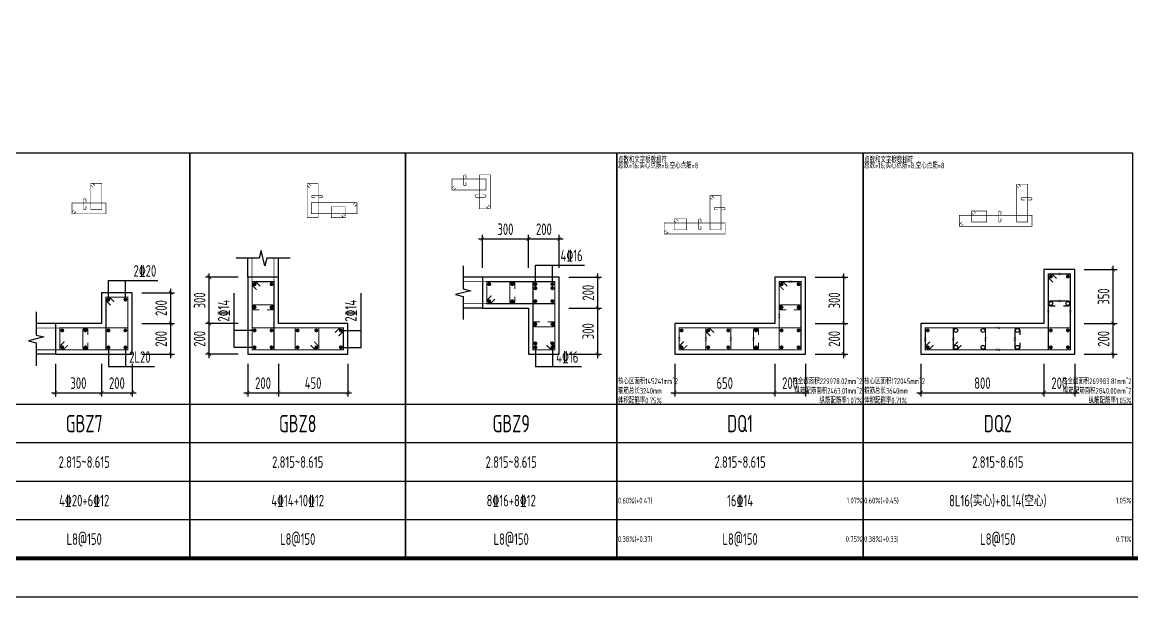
# Model space of a CAD drawing. Extents: x -668857 to 154266, y -275694 to 291306.
# Drawn here: x -320747 to -291901, y 28700 to 43626 of the extents above; entities that cross this region are included whole.
import ezdxf
from ezdxf.enums import TextEntityAlignment as Align

# ---------------------------------------------------------------- set-up
doc = ezdxf.new("R2010")
doc.units = 0
doc.header["$LTSCALE"] = 1000
doc.layers.get('0').update_dxf_attribs({"linetype": 'CONTINUOUS'})
doc.layers.get('DEFPOINTS').update_dxf_attribs({"linetype": 'CONTINUOUS'})
for name, color, linetype in [('-TK', 7, 'CONTINUOUS'), ('COLU_DE_DIM', 3, 'CONTINUOUS'), ('COLU_DE_TH', 7, 'CONTINUOUS'), ('LABEL', 1, 'CONTINUOUS'), ('LINK', 6, 'CONTINUOUS'), ('LINK-INDEX', 6, 'CONTINUOUS'), ('REIN', 6, 'CONTINUOUS'), ('TAB', 7, 'CONTINUOUS'), ('TAB_TEXT', 7, 'CONTINUOUS'), ('TEXT25', 2, 'CONTINUOUS'), ('THIN', 7, 'CONTINUOUS'), ('箍筋长度', 3, 'CONTINUOUS'), ('配箍校核', 34, 'CONTINUOUS')]:
    doc.layers.add(name, color=color, linetype=linetype)
doc.styles.add('BW_Rein', font='Tssdeng.shx', dxfattribs={"width": 0.7, "bigfont": 'hztxt.shx'})
doc.styles.add('TSSD_DIMENSION', font='Tssdeng.shx', dxfattribs={"width": 0.7, "bigfont": 'tssdchn.shx'})
doc.styles.add('TSSD_REIN', font='tssdeng.shx', dxfattribs={"width": 0.7, "height": 300, "bigfont": 'tssdchn.shx'})
doc.dimstyles.new('TSSD_25_100', dxfattribs={"dimtxt": 300, "dimasz": 100, "dimexe": 100, "dimexo": 250, "dimgap": 100, "dimtad": 1, "dimdec": 0, "dimlfac": 0.25, "dimzin": 0, "dimdsep": 46, "dimtxsty": 'TSSD_DIMENSION', "dimblk": 'ARCHTICK', "dimcen": 0, "dimdle": 100, "dimclrt": 7, "dimadec": 0, "dimazin": 0, "dimtfac": 1, "dimtdec": 0, "dimtix": 1, "dimtmove": 2, "dimatfit": 3, "dimldrblk": 'ARCHTICK', "dimfxl": 0, "dimtolj": 1, "dimtzin": 0, "dimarcsym": 0})

# ---------------------------------------------------------------- blocks, each defined once
blk = doc.blocks.new('_ArchTick')
at = {"color": 0, "linetype": 'ByBlock', "const_width": 0.15}
blk.add_lwpolyline([(-0.5, -0.5), (0.5, 0.5)], dxfattribs=at)
blk = doc.blocks.new('*D1291')
at = {"layer": 'COLU_DE_DIM', "color": 0, "lineweight": -2}
for p, q in [((-297385, 34750), (-297385, 33900)), ((-294185, 34750), (-294185, 33900)), ((-297485, 34000), (-294085, 34000))]:
    blk.add_line(p, q, dxfattribs=at)
at = {"layer": 'DEFPOINTS', "color": 0}
for p in [(-297385, 35000), (-294185, 35000), (-294185, 34000)]:
    blk.add_point(p, dxfattribs=at)
at = {"layer": 'COLU_DE_DIM', "color": 0, "lineweight": -2, "xscale": 100, "yscale": 100, "zscale": 100, "rotation": 180}
blk.add_blockref('_ArchTick', (-297385, 34000), dxfattribs=at)
at = {"layer": 'COLU_DE_DIM', "color": 0, "lineweight": -2, "xscale": 100, "yscale": 100, "zscale": 100}
blk.add_blockref('_ArchTick', (-294185, 34000), dxfattribs=at)
at = {"layer": 'COLU_DE_DIM', "color": 7, "insert": (-295785, 34250), "char_height": 300, "attachment_point": 5, "style": 'TSSD_DIMENSION'}
blk.add_mtext('\\A1;800', dxfattribs=at)
blk = doc.blocks.new('*D1292')
at = {"layer": 'COLU_DE_DIM', "color": 0, "lineweight": -2}
for p, q in [((-294185, 34750), (-294185, 33900)), ((-293385, 34750), (-293385, 33900)), ((-294285, 34000), (-293285, 34000))]:
    blk.add_line(p, q, dxfattribs=at)
at = {"layer": 'DEFPOINTS', "color": 0}
for p in [(-294185, 35000), (-293385, 35000), (-293385, 34000)]:
    blk.add_point(p, dxfattribs=at)
at = {"layer": 'COLU_DE_DIM', "color": 0, "lineweight": -2, "xscale": 100, "yscale": 100, "zscale": 100, "rotation": 180}
blk.add_blockref('_ArchTick', (-294185, 34000), dxfattribs=at)
at = {"layer": 'COLU_DE_DIM', "color": 0, "lineweight": -2, "xscale": 100, "yscale": 100, "zscale": 100}
blk.add_blockref('_ArchTick', (-293385, 34000), dxfattribs=at)
at = {"layer": 'COLU_DE_DIM', "color": 7, "insert": (-293785, 34250), "char_height": 300, "attachment_point": 5, "style": 'TSSD_DIMENSION'}
blk.add_mtext('\\A1;200', dxfattribs=at)
blk = doc.blocks.new('*D1293')
at = {"layer": 'COLU_DE_DIM', "color": 0, "lineweight": -2}
for p, q in [((-293135, 35800), (-292285, 35800)), ((-292385, 34900), (-292385, 35900)), ((-293135, 35000), (-292285, 35000))]:
    blk.add_line(p, q, dxfattribs=at)
at = {"layer": 'DEFPOINTS', "color": 0}
for p in [(-293385, 35800), (-292385, 35800), (-293385, 35000)]:
    blk.add_point(p, dxfattribs=at)
at = {"layer": 'COLU_DE_DIM', "color": 0, "lineweight": -2, "xscale": 100, "yscale": 100, "zscale": 100}
for p, rotation in [((-292385, 35800), 90), ((-292385, 35000), 270)]:
    blk.add_blockref('_ArchTick', p, dxfattribs=dict(at, rotation=rotation))
at = {"layer": 'COLU_DE_DIM', "color": 7, "insert": (-292635, 35400), "char_height": 300, "attachment_point": 5, "rotation": 90, "style": 'TSSD_DIMENSION'}
blk.add_mtext('\\A1;200', dxfattribs=at)
blk = doc.blocks.new('*D1294')
at = {"layer": 'COLU_DE_DIM', "color": 0, "lineweight": -2}
for p, q in [((-292385, 35700), (-292385, 37299)), ((-293135, 37199), (-292285, 37199)), ((-293135, 35800), (-292285, 35800))]:
    blk.add_line(p, q, dxfattribs=at)
at = {"layer": 'DEFPOINTS', "color": 0}
for p in [(-293385, 37199), (-292385, 37199), (-293385, 35800)]:
    blk.add_point(p, dxfattribs=at)
at = {"layer": 'COLU_DE_DIM', "color": 0, "lineweight": -2, "xscale": 100, "yscale": 100, "zscale": 100}
for p, rotation in [((-292385, 37199), 90), ((-292385, 35800), 270)]:
    blk.add_blockref('_ArchTick', p, dxfattribs=dict(at, rotation=rotation))
at = {"layer": 'COLU_DE_DIM', "color": 7, "insert": (-292635, 36500), "char_height": 300, "attachment_point": 5, "rotation": 90, "style": 'TSSD_DIMENSION'}
blk.add_mtext('\\A1;350', dxfattribs=at)
blk = doc.blocks.new('*D1299')
at = {"layer": 'COLU_DE_DIM', "color": 0, "lineweight": -2}
for p, q in [((-308784, 37249), (-308784, 38099)), ((-307584, 37249), (-307584, 38099)), ((-308884, 37999), (-307484, 37999))]:
    blk.add_line(p, q, dxfattribs=at)
at = {"layer": 'DEFPOINTS', "color": 0}
for p in [(-307584, 37999), (-308784, 36999), (-307584, 36999)]:
    blk.add_point(p, dxfattribs=at)
at = {"layer": 'COLU_DE_DIM', "color": 0, "lineweight": -2, "xscale": 100, "yscale": 100, "zscale": 100, "rotation": 180}
blk.add_blockref('_ArchTick', (-308784, 37999), dxfattribs=at)
at = {"layer": 'COLU_DE_DIM', "color": 0, "lineweight": -2, "xscale": 100, "yscale": 100, "zscale": 100}
blk.add_blockref('_ArchTick', (-307584, 37999), dxfattribs=at)
at = {"layer": 'COLU_DE_DIM', "color": 7, "insert": (-308184, 38249), "char_height": 300, "attachment_point": 5, "style": 'TSSD_DIMENSION'}
blk.add_mtext('\\A1;300', dxfattribs=at)
blk = doc.blocks.new('*D1300')
at = {"layer": 'COLU_DE_DIM', "color": 0, "lineweight": -2}
for p, q in [((-307584, 37249), (-307584, 38099)), ((-306784, 37249), (-306784, 38099)), ((-307684, 37999), (-306684, 37999))]:
    blk.add_line(p, q, dxfattribs=at)
at = {"layer": 'DEFPOINTS', "color": 0}
for p in [(-306784, 37999), (-307584, 36999), (-306784, 36999)]:
    blk.add_point(p, dxfattribs=at)
at = {"layer": 'COLU_DE_DIM', "color": 0, "lineweight": -2, "xscale": 100, "yscale": 100, "zscale": 100, "rotation": 180}
blk.add_blockref('_ArchTick', (-307584, 37999), dxfattribs=at)
at = {"layer": 'COLU_DE_DIM', "color": 0, "lineweight": -2, "xscale": 100, "yscale": 100, "zscale": 100}
blk.add_blockref('_ArchTick', (-306784, 37999), dxfattribs=at)
at = {"layer": 'COLU_DE_DIM', "color": 7, "insert": (-307184, 38249), "char_height": 300, "attachment_point": 5, "style": 'TSSD_DIMENSION'}
blk.add_mtext('\\A1;200', dxfattribs=at)
blk = doc.blocks.new('*D1301')
at = {"layer": 'COLU_DE_DIM', "color": 0, "lineweight": -2}
for p, q in [((-306534, 36199), (-305684, 36199)), ((-305784, 34900), (-305784, 36299)), ((-306534, 35000), (-305684, 35000))]:
    blk.add_line(p, q, dxfattribs=at)
at = {"layer": 'DEFPOINTS', "color": 0}
for p in [(-306784, 36199), (-305784, 36199), (-306784, 35000)]:
    blk.add_point(p, dxfattribs=at)
at = {"layer": 'COLU_DE_DIM', "color": 0, "lineweight": -2, "xscale": 100, "yscale": 100, "zscale": 100}
for p, rotation in [((-305784, 36199), 90), ((-305784, 35000), 270)]:
    blk.add_blockref('_ArchTick', p, dxfattribs=dict(at, rotation=rotation))
at = {"layer": 'COLU_DE_DIM', "color": 7, "insert": (-306034, 35599), "char_height": 300, "attachment_point": 5, "rotation": 90, "style": 'TSSD_DIMENSION'}
blk.add_mtext('\\A1;300', dxfattribs=at)
blk = doc.blocks.new('*D1302')
at = {"layer": 'COLU_DE_DIM', "color": 0, "lineweight": -2}
for p, q in [((-306534, 36999), (-305684, 36999)), ((-305784, 36099), (-305784, 37099)), ((-306534, 36199), (-305684, 36199))]:
    blk.add_line(p, q, dxfattribs=at)
at = {"layer": 'DEFPOINTS', "color": 0}
for p in [(-306784, 36999), (-305784, 36999), (-306784, 36199)]:
    blk.add_point(p, dxfattribs=at)
at = {"layer": 'COLU_DE_DIM', "color": 0, "lineweight": -2, "xscale": 100, "yscale": 100, "zscale": 100}
for p, rotation in [((-305784, 36999), 90), ((-305784, 36199), 270)]:
    blk.add_blockref('_ArchTick', p, dxfattribs=dict(at, rotation=rotation))
at = {"layer": 'COLU_DE_DIM', "color": 7, "insert": (-306034, 36599), "char_height": 300, "attachment_point": 5, "rotation": 90, "style": 'TSSD_DIMENSION'}
blk.add_mtext('\\A1;200', dxfattribs=at)
blk = doc.blocks.new('*D1307')
at = {"layer": 'COLU_DE_DIM', "color": 0, "lineweight": -2}
for p, q in [((-314885, 34750), (-314885, 33900)), ((-314085, 34750), (-314085, 33900)), ((-314985, 34000), (-313985, 34000))]:
    blk.add_line(p, q, dxfattribs=at)
at = {"layer": 'DEFPOINTS', "color": 0}
for p in [(-314885, 35000), (-314085, 35000), (-314085, 34000)]:
    blk.add_point(p, dxfattribs=at)
at = {"layer": 'COLU_DE_DIM', "color": 0, "lineweight": -2, "xscale": 100, "yscale": 100, "zscale": 100, "rotation": 180}
blk.add_blockref('_ArchTick', (-314885, 34000), dxfattribs=at)
at = {"layer": 'COLU_DE_DIM', "color": 0, "lineweight": -2, "xscale": 100, "yscale": 100, "zscale": 100}
blk.add_blockref('_ArchTick', (-314085, 34000), dxfattribs=at)
at = {"layer": 'COLU_DE_DIM', "color": 7, "insert": (-314485, 34250), "char_height": 300, "attachment_point": 5, "style": 'TSSD_DIMENSION'}
blk.add_mtext('\\A1;200', dxfattribs=at)
blk = doc.blocks.new('*D1308')
at = {"layer": 'COLU_DE_DIM', "color": 0, "lineweight": -2}
for p, q in [((-314085, 34750), (-314085, 33900)), ((-312284, 34750), (-312284, 33900)), ((-314185, 34000), (-312184, 34000))]:
    blk.add_line(p, q, dxfattribs=at)
at = {"layer": 'DEFPOINTS', "color": 0}
for p in [(-314085, 35000), (-312284, 35000), (-312284, 34000)]:
    blk.add_point(p, dxfattribs=at)
at = {"layer": 'COLU_DE_DIM', "color": 0, "lineweight": -2, "xscale": 100, "yscale": 100, "zscale": 100, "rotation": 180}
blk.add_blockref('_ArchTick', (-314085, 34000), dxfattribs=at)
at = {"layer": 'COLU_DE_DIM', "color": 0, "lineweight": -2, "xscale": 100, "yscale": 100, "zscale": 100}
blk.add_blockref('_ArchTick', (-312284, 34000), dxfattribs=at)
at = {"layer": 'COLU_DE_DIM', "color": 7, "insert": (-313185, 34250), "char_height": 300, "attachment_point": 5, "style": 'TSSD_DIMENSION'}
blk.add_mtext('\\A1;450', dxfattribs=at)
blk = doc.blocks.new('*D1309')
at = {"layer": 'COLU_DE_DIM', "color": 0, "lineweight": -2}
for p, q in [((-315135, 35800), (-315985, 35800)), ((-315885, 34900), (-315885, 35900)), ((-315135, 35000), (-315985, 35000))]:
    blk.add_line(p, q, dxfattribs=at)
at = {"layer": 'DEFPOINTS', "color": 0}
for p in [(-315885, 35800), (-314885, 35800), (-314885, 35000)]:
    blk.add_point(p, dxfattribs=at)
at = {"layer": 'COLU_DE_DIM', "color": 0, "lineweight": -2, "xscale": 100, "yscale": 100, "zscale": 100}
for p, rotation in [((-315885, 35800), 90), ((-315885, 35000), 270)]:
    blk.add_blockref('_ArchTick', p, dxfattribs=dict(at, rotation=rotation))
at = {"layer": 'COLU_DE_DIM', "color": 7, "insert": (-316135, 35400), "char_height": 300, "attachment_point": 5, "rotation": 90, "style": 'TSSD_DIMENSION'}
blk.add_mtext('\\A1;200', dxfattribs=at)
blk = doc.blocks.new('*D1310')
at = {"layer": 'COLU_DE_DIM', "color": 0, "lineweight": -2}
for p, q in [((-315135, 37000), (-315985, 37000)), ((-315885, 35700), (-315885, 37100)), ((-315135, 35800), (-315985, 35800))]:
    blk.add_line(p, q, dxfattribs=at)
at = {"layer": 'DEFPOINTS', "color": 0}
for p in [(-315885, 37000), (-314885, 37000), (-314885, 35800)]:
    blk.add_point(p, dxfattribs=at)
at = {"layer": 'COLU_DE_DIM', "color": 0, "lineweight": -2, "xscale": 100, "yscale": 100, "zscale": 100}
for p, rotation in [((-315885, 37000), 90), ((-315885, 35800), 270)]:
    blk.add_blockref('_ArchTick', p, dxfattribs=dict(at, rotation=rotation))
at = {"layer": 'COLU_DE_DIM', "color": 7, "insert": (-316135, 36400), "char_height": 300, "attachment_point": 5, "rotation": 90, "style": 'TSSD_DIMENSION'}
blk.add_mtext('\\A1;300', dxfattribs=at)
blk = doc.blocks.new('*D1311')
at = {"layer": 'COLU_DE_DIM', "color": 0, "lineweight": -2}
for p, q in [((-319885, 34750), (-319885, 33900)), ((-318685, 34750), (-318685, 33900)), ((-319985, 34000), (-318585, 34000))]:
    blk.add_line(p, q, dxfattribs=at)
at = {"layer": 'DEFPOINTS', "color": 0}
for p in [(-319885, 35000), (-318685, 35000), (-318685, 34000)]:
    blk.add_point(p, dxfattribs=at)
at = {"layer": 'COLU_DE_DIM', "color": 0, "lineweight": -2, "xscale": 100, "yscale": 100, "zscale": 100, "rotation": 180}
blk.add_blockref('_ArchTick', (-319885, 34000), dxfattribs=at)
at = {"layer": 'COLU_DE_DIM', "color": 0, "lineweight": -2, "xscale": 100, "yscale": 100, "zscale": 100}
blk.add_blockref('_ArchTick', (-318685, 34000), dxfattribs=at)
at = {"layer": 'COLU_DE_DIM', "color": 7, "insert": (-319285, 34250), "char_height": 300, "attachment_point": 5, "style": 'TSSD_DIMENSION'}
blk.add_mtext('\\A1;300', dxfattribs=at)
blk = doc.blocks.new('*D1312')
at = {"layer": 'COLU_DE_DIM', "color": 0, "lineweight": -2}
for p, q in [((-318685, 34750), (-318685, 33900)), ((-317885, 34750), (-317885, 33900)), ((-318785, 34000), (-317785, 34000))]:
    blk.add_line(p, q, dxfattribs=at)
at = {"layer": 'DEFPOINTS', "color": 0}
for p in [(-318685, 35000), (-317885, 35000), (-317885, 34000)]:
    blk.add_point(p, dxfattribs=at)
at = {"layer": 'COLU_DE_DIM', "color": 0, "lineweight": -2, "xscale": 100, "yscale": 100, "zscale": 100, "rotation": 180}
blk.add_blockref('_ArchTick', (-318685, 34000), dxfattribs=at)
at = {"layer": 'COLU_DE_DIM', "color": 0, "lineweight": -2, "xscale": 100, "yscale": 100, "zscale": 100}
blk.add_blockref('_ArchTick', (-317885, 34000), dxfattribs=at)
at = {"layer": 'COLU_DE_DIM', "color": 7, "insert": (-318285, 34250), "char_height": 300, "attachment_point": 5, "style": 'TSSD_DIMENSION'}
blk.add_mtext('\\A1;200', dxfattribs=at)
blk = doc.blocks.new('*D1313')
at = {"layer": 'COLU_DE_DIM', "color": 0, "lineweight": -2}
for p, q in [((-317635, 35800), (-316785, 35800)), ((-316885, 34900), (-316885, 35900)), ((-317635, 35000), (-316785, 35000))]:
    blk.add_line(p, q, dxfattribs=at)
at = {"layer": 'DEFPOINTS', "color": 0}
for p in [(-317885, 35800), (-316885, 35800), (-317885, 35000)]:
    blk.add_point(p, dxfattribs=at)
at = {"layer": 'COLU_DE_DIM', "color": 0, "lineweight": -2, "xscale": 100, "yscale": 100, "zscale": 100}
for p, rotation in [((-316885, 35800), 90), ((-316885, 35000), 270)]:
    blk.add_blockref('_ArchTick', p, dxfattribs=dict(at, rotation=rotation))
at = {"layer": 'COLU_DE_DIM', "color": 7, "insert": (-317135, 35400), "char_height": 300, "attachment_point": 5, "rotation": 90, "style": 'TSSD_DIMENSION'}
blk.add_mtext('\\A1;200', dxfattribs=at)
blk = doc.blocks.new('*D1314')
at = {"layer": 'COLU_DE_DIM', "color": 0, "lineweight": -2}
for p, q in [((-316885, 35700), (-316885, 36700)), ((-317635, 36600), (-316785, 36600)), ((-317635, 35800), (-316785, 35800))]:
    blk.add_line(p, q, dxfattribs=at)
at = {"layer": 'DEFPOINTS', "color": 0}
for p in [(-317885, 36600), (-316885, 36600), (-317885, 35800)]:
    blk.add_point(p, dxfattribs=at)
at = {"layer": 'COLU_DE_DIM', "color": 0, "lineweight": -2, "xscale": 100, "yscale": 100, "zscale": 100}
for p, rotation in [((-316885, 36600), 90), ((-316885, 35800), 270)]:
    blk.add_blockref('_ArchTick', p, dxfattribs=dict(at, rotation=rotation))
at = {"layer": 'COLU_DE_DIM', "color": 7, "insert": (-317135, 36200), "char_height": 300, "attachment_point": 5, "rotation": 90, "style": 'TSSD_DIMENSION'}
blk.add_mtext('\\A1;200', dxfattribs=at)
blk = doc.blocks.new('A1')
blk.add_lwpolyline([(0, 59400), (0, 0), (84100, 0), (84100, 59400)], close=True)
at = {"const_width": 100}
blk.add_lwpolyline([(2500, 58400), (2500, 1000), (83100, 1000), (83100, 58400)], close=True, dxfattribs=at)
blk = doc.blocks.new('*D2122')
at = {"layer": 'COLU_DE_DIM', "color": 0, "lineweight": -2}
for p, q in [((-303784, 34750), (-303784, 33900)), ((-301185, 34750), (-301185, 33900)), ((-303884, 34000), (-301085, 34000))]:
    blk.add_line(p, q, dxfattribs=at)
at = {"layer": 'DEFPOINTS', "color": 0}
for p in [(-303784, 35000), (-301185, 35000), (-301185, 34000)]:
    blk.add_point(p, dxfattribs=at)
at = {"layer": 'COLU_DE_DIM', "color": 0, "lineweight": -2, "xscale": 100, "yscale": 100, "zscale": 100, "rotation": 180}
blk.add_blockref('_ArchTick', (-303784, 34000), dxfattribs=at)
at = {"layer": 'COLU_DE_DIM', "color": 0, "lineweight": -2, "xscale": 100, "yscale": 100, "zscale": 100}
blk.add_blockref('_ArchTick', (-301185, 34000), dxfattribs=at)
at = {"layer": 'COLU_DE_DIM', "color": 7, "insert": (-302484, 34250), "char_height": 300, "attachment_point": 5, "style": 'TSSD_DIMENSION'}
blk.add_mtext('\\A1;650', dxfattribs=at)
blk = doc.blocks.new('*D2123')
at = {"layer": 'COLU_DE_DIM', "color": 0, "lineweight": -2}
for p, q in [((-301185, 34750), (-301185, 33900)), ((-300385, 34750), (-300385, 33900)), ((-301285, 34000), (-300285, 34000))]:
    blk.add_line(p, q, dxfattribs=at)
at = {"layer": 'DEFPOINTS', "color": 0}
for p in [(-301185, 35000), (-300385, 35000), (-300385, 34000)]:
    blk.add_point(p, dxfattribs=at)
at = {"layer": 'COLU_DE_DIM', "color": 0, "lineweight": -2, "xscale": 100, "yscale": 100, "zscale": 100, "rotation": 180}
blk.add_blockref('_ArchTick', (-301185, 34000), dxfattribs=at)
at = {"layer": 'COLU_DE_DIM', "color": 0, "lineweight": -2, "xscale": 100, "yscale": 100, "zscale": 100}
blk.add_blockref('_ArchTick', (-300385, 34000), dxfattribs=at)
at = {"layer": 'COLU_DE_DIM', "color": 7, "insert": (-300785, 34250), "char_height": 300, "attachment_point": 5, "style": 'TSSD_DIMENSION'}
blk.add_mtext('\\A1;200', dxfattribs=at)
blk = doc.blocks.new('*D2124')
at = {"layer": 'COLU_DE_DIM', "color": 0, "lineweight": -2}
for p, q in [((-300135, 35800), (-299285, 35800)), ((-299385, 34900), (-299385, 35900)), ((-300135, 35000), (-299285, 35000))]:
    blk.add_line(p, q, dxfattribs=at)
at = {"layer": 'DEFPOINTS', "color": 0}
for p in [(-300385, 35800), (-299385, 35800), (-300385, 35000)]:
    blk.add_point(p, dxfattribs=at)
at = {"layer": 'COLU_DE_DIM', "color": 0, "lineweight": -2, "xscale": 100, "yscale": 100, "zscale": 100}
for p, rotation in [((-299385, 35800), 90), ((-299385, 35000), 270)]:
    blk.add_blockref('_ArchTick', p, dxfattribs=dict(at, rotation=rotation))
at = {"layer": 'COLU_DE_DIM', "color": 7, "insert": (-299635, 35400), "char_height": 300, "attachment_point": 5, "rotation": 90, "style": 'TSSD_DIMENSION'}
blk.add_mtext('\\A1;200', dxfattribs=at)
blk = doc.blocks.new('*D2125')
at = {"layer": 'COLU_DE_DIM', "color": 0, "lineweight": -2}
for p, q in [((-300135, 36999), (-299285, 36999)), ((-299385, 35700), (-299385, 37099)), ((-300135, 35800), (-299285, 35800))]:
    blk.add_line(p, q, dxfattribs=at)
at = {"layer": 'DEFPOINTS', "color": 0}
for p in [(-300385, 36999), (-299385, 36999), (-300385, 35800)]:
    blk.add_point(p, dxfattribs=at)
at = {"layer": 'COLU_DE_DIM', "color": 0, "lineweight": -2, "xscale": 100, "yscale": 100, "zscale": 100}
for p, rotation in [((-299385, 36999), 90), ((-299385, 35800), 270)]:
    blk.add_blockref('_ArchTick', p, dxfattribs=dict(at, rotation=rotation))
at = {"layer": 'COLU_DE_DIM', "color": 7, "insert": (-299635, 36399), "char_height": 300, "attachment_point": 5, "rotation": 90, "style": 'TSSD_DIMENSION'}
blk.add_mtext('\\A1;300', dxfattribs=at)

msp = doc.modelspace()

# ---------------------------------------------------------------- linework, layer by layer
at = {"layer": 'COLU_DE_TH'}
for points in [[(-314084.7, 36999.67), (-314884.7, 36999.67), (-314884.7, 34999.67), (-312284.43, 34999.67), (-312284.43, 35799.67), (-314084.7, 35799.67), (-314084.7, 36999.67)], [(-308784.43, 36999.32), (-308784.43, 36199.32), (-307584.44, 36199.32), (-307584.44, 34999.67), (-306784.44, 34999.67), (-306784.43, 36999.32), (-308784.43, 36999.32)], [(-301184.54, 36999.33), (-301184.53, 35799.67), (-303784.43, 35799.67), (-303784.43, 34999.67), (-300384.53, 34999.67), (-300384.54, 36999.33), (-301184.54, 36999.33)], [(-293384.53, 34999.67), (-293384.53, 37199.34), (-294184.53, 37199.34), (-294184.53, 35799.67), (-297384.53, 35799.67), (-297384.53, 34999.67), (-293384.53, 34999.67)], [(-319884.7, 35799.67), (-319884.7, 34999.67), (-317884.7, 34999.67), (-317884.7, 36599.67), (-318684.7, 36599.67), (-318684.7, 35799.67), (-319884.7, 35799.67)]]:
    msp.add_lwpolyline(points, close=True, dxfattribs=at)
at = {"layer": 'LABEL'}
for p, q in [((-307404.43, 37314.85), (-306124.43, 37314.85)), ((-307404.43, 36714.51), (-307404.43, 37314.85)), ((-306964.43, 36714.51), (-306964.43, 37314.85)), ((-318504.7, 36915.19), (-317224.7, 36915.19)), ((-318504.7, 36419.67), (-318504.7, 36915.19)), ((-318064.7, 36419.67), (-318064.7, 36915.19)), ((-315236.97, 35179.67), (-315236.97, 36586.43)), ((-311932.16, 35179.67), (-311932.16, 36586.43)), ((-314704.7, 35619.67), (-315236.97, 35619.67)), ((-312464.43, 35619.67), (-311932.16, 35619.67)), ((-307404.44, 35282.68), (-307404.44, 34684.14)), ((-306964.44, 35282.67), (-306964.44, 34684.14)), ((-318504.7, 35179.67), (-318504.7, 34684.14)), ((-318064.7, 35179.67), (-318064.7, 34684.14)), ((-314704.7, 35179.67), (-315236.97, 35179.67)), ((-312464.43, 35179.67), (-311932.16, 35179.67)), ((-318504.7, 34684.14), (-317310.09, 34684.14)), ((-307404.44, 34684.14), (-306209.83, 34684.14))]:
    msp.add_line(p, q, dxfattribs=at)
at = {"layer": 'LINK', "const_width": 30}
for points in [[(-293949.53, 36872.42), (-294069.53, 36992.42), (-294069.53, 37084.34), (-293499.53, 37084.34), (-293499.53, 35114.67), (-294069.53, 35114.67), (-294069.53, 37084.34), (-293977.61, 37084.34), (-293857.61, 36964.34)], [(-314649.7, 36672.74), (-314769.7, 36792.74), (-314769.7, 36884.67), (-314199.7, 36884.67), (-314199.7, 35114.67), (-314769.7, 35114.67), (-314769.7, 36884.67), (-314677.78, 36884.67), (-314557.78, 36764.67)], [(-308457.51, 36434.32), (-308577.51, 36314.32), (-308669.43, 36314.32), (-308669.43, 36884.32), (-306899.43, 36884.32), (-306899.43, 36314.32), (-308669.43, 36314.32), (-308669.43, 36406.24), (-308549.43, 36526.24)], [(-307019.44, 35326.59), (-306899.44, 35206.59), (-306899.44, 35114.67), (-307469.44, 35114.67), (-307469.43, 36884.32), (-306899.43, 36884.32), (-306899.44, 35114.67), (-306991.36, 35114.67), (-307111.36, 35234.67)], [(-300949.54, 36672.4), (-301069.54, 36792.4), (-301069.54, 36884.33), (-300499.54, 36884.33), (-300499.53, 35114.67), (-301069.53, 35114.67), (-301069.54, 36884.33), (-300977.61, 36884.33), (-300857.61, 36764.33)], [(-318449.7, 36272.74), (-318569.7, 36392.74), (-318569.7, 36484.67), (-317999.7, 36484.67), (-317999.7, 35114.67), (-318569.7, 35114.67), (-318569.7, 36484.67), (-318477.78, 36484.67), (-318357.78, 36364.67)], [(-319557.78, 35234.67), (-319677.78, 35114.67), (-319769.7, 35114.67), (-319769.7, 35684.67), (-317999.7, 35684.67), (-317999.7, 35114.67), (-319769.7, 35114.67), (-319769.7, 35206.59), (-319649.7, 35326.59)], [(-312611.36, 35564.67), (-312491.36, 35684.67), (-312399.43, 35684.67), (-312399.43, 35114.67), (-314769.7, 35114.67), (-314769.7, 35684.67), (-312399.43, 35684.67), (-312399.43, 35592.74), (-312519.43, 35472.74)], [(-313155.87, 35326.59), (-313035.87, 35206.59), (-313035.87, 35114.67), (-313652.1, 35114.67), (-313652.1, 35684.67), (-313035.87, 35684.67), (-313035.87, 35114.67), (-313127.8, 35114.67), (-313247.8, 35234.67)], [(-303457.51, 35234.67), (-303577.51, 35114.67), (-303669.43, 35114.67), (-303669.43, 35684.67), (-300499.53, 35684.67), (-300499.53, 35114.67), (-303669.43, 35114.67), (-303669.43, 35206.59), (-303549.43, 35326.59)], [(-302856.42, 35472.74), (-302976.42, 35592.74), (-302976.42, 35684.67), (-302326.44, 35684.67), (-302326.44, 35114.67), (-302976.42, 35114.67), (-302976.42, 35684.67), (-302884.5, 35684.67), (-302764.5, 35564.67)], [(-297057.61, 35234.67), (-297177.61, 35114.67), (-297269.53, 35114.67), (-297269.53, 35684.67), (-293499.53, 35684.67), (-293499.53, 35114.67), (-297269.53, 35114.67), (-297269.53, 35206.59), (-297149.53, 35326.59)], [(-296418.89, 35326.59), (-296538.89, 35206.59), (-296538.89, 35114.67), (-295702.56, 35114.67), (-295702.56, 35684.67), (-296538.89, 35684.67), (-296538.89, 35114.67), (-296446.97, 35114.67), (-296326.97, 35234.67)]]:
    msp.add_lwpolyline(points, dxfattribs=at)
for points in [[(-307939.43, 36699.32), (-307939.43, 36819.32, 1), (-308069.43, 36819.32), (-308069.43, 36379.32, 1), (-307939.43, 36379.32), (-307939.43, 36499.32)], [(-293684.53, 36254.51), (-293564.53, 36254.51, 1), (-293564.53, 36384.51), (-294004.53, 36384.51, 1), (-294004.53, 36254.51), (-293884.53, 36254.51)], [(-314384.7, 36154.67), (-314264.7, 36154.67, 1), (-314264.7, 36284.67), (-314704.7, 36284.67, 1), (-314704.7, 36154.67), (-314584.7, 36154.67)], [(-300684.53, 36154.5), (-300564.53, 36154.5, 1), (-300564.53, 36284.5), (-301004.53, 36284.5, 1), (-301004.53, 36154.5), (-300884.53, 36154.5)], [(-307284.44, 35844.49), (-307404.44, 35844.49, 1), (-307404.44, 35714.49), (-306964.44, 35714.49, 1), (-306964.44, 35844.49), (-307084.44, 35844.49)], [(-319039.7, 35499.67), (-319039.7, 35619.67, 1), (-319169.7, 35619.67), (-319169.7, 35179.67, 1), (-319039.7, 35179.67), (-319039.7, 35299.67)], [(-301603.59, 35499.67), (-301603.59, 35619.67, 1), (-301733.59, 35619.67), (-301733.59, 35179.67, 1), (-301603.59, 35179.67), (-301603.59, 35299.67)], [(-294808.89, 35299.67), (-294808.89, 35179.67, -1), (-294938.89, 35179.67), (-294938.89, 35619.67, -1), (-294808.89, 35619.67), (-294808.89, 35499.67)]]:
    msp.add_lwpolyline(points, format="xyb", dxfattribs=at)
at = {"layer": 'LINK-INDEX', "const_width": 15}
for points in [[(-309466.96, 39327.07), (-309526.96, 39267.07), (-309572.92, 39267.07), (-309572.92, 39552.07), (-308687.92, 39552.07), (-308687.92, 39267.07), (-309572.92, 39267.07), (-309572.92, 39313.04), (-309512.92, 39373.04)], [(-308637.92, 38883.21), (-308577.92, 38823.21), (-308577.92, 38777.25), (-308862.92, 38777.25), (-308862.92, 39662.07), (-308577.92, 39662.07), (-308577.92, 38777.25), (-308623.88, 38777.25), (-308683.88, 38837.25)], [(-318902.2, 39336.21), (-318962.2, 39396.21), (-318962.2, 39442.17), (-318677.2, 39442.17), (-318677.2, 38757.17), (-318962.2, 38757.17), (-318962.2, 39442.17), (-318916.24, 39442.17), (-318856.24, 39382.17)], [(-313277.48, 39324.6), (-313337.48, 39384.6), (-313337.48, 39430.56), (-313052.48, 39430.56), (-313052.48, 38545.56), (-313337.48, 38545.56), (-313337.48, 39430.56), (-313291.52, 39430.56), (-313231.52, 39370.56)], [(-294831.3, 39313.9), (-294891.3, 39373.9), (-294891.3, 39419.86), (-294606.3, 39419.86), (-294606.3, 38435.02), (-294891.3, 38435.02), (-294891.3, 39419.86), (-294845.34, 39419.86), (-294785.34, 39359.86)], [(-312148.31, 38880.56), (-312088.31, 38940.56), (-312042.35, 38940.56), (-312042.35, 38655.56), (-313227.48, 38655.56), (-313227.48, 38940.56), (-312042.35, 38940.56), (-312042.35, 38894.6), (-312102.35, 38834.6)], [(-302807.43, 39011.85), (-302867.43, 39071.85), (-302867.43, 39117.81), (-302582.43, 39117.81), (-302582.43, 38232.98), (-302867.43, 38232.98), (-302867.43, 39117.81), (-302821.47, 39117.81), (-302761.47, 39057.81)], [(-319346.24, 38707.17), (-319406.24, 38647.17), (-319452.2, 38647.17), (-319452.2, 38932.17), (-318567.2, 38932.17), (-318567.2, 38647.17), (-319452.2, 38647.17), (-319452.2, 38693.13), (-319392.2, 38753.13)], [(-312402.39, 38651.52), (-312342.39, 38591.52), (-312342.39, 38545.56), (-312707.44, 38545.56), (-312707.44, 38830.56), (-312342.39, 38830.56), (-312342.39, 38545.56), (-312388.35, 38545.56), (-312448.35, 38605.56)], [(-296001.3, 38614.06), (-296061.3, 38674.06), (-296061.3, 38720.02), (-295676.3, 38720.02), (-295676.3, 38435.02), (-296061.3, 38435.02), (-296061.3, 38720.02), (-296015.34, 38720.02), (-295955.34, 38660.02)], [(-303951.42, 38182.98), (-304011.42, 38122.98), (-304057.38, 38122.98), (-304057.38, 38407.98), (-302472.43, 38407.98), (-302472.43, 38122.98), (-304057.38, 38122.98), (-304057.38, 38168.94), (-303997.38, 38228.94)], [(-303737.39, 38412.02), (-303797.39, 38472.02), (-303797.39, 38517.98), (-303472.4, 38517.98), (-303472.4, 38232.98), (-303797.39, 38232.98), (-303797.39, 38517.98), (-303751.43, 38517.98), (-303691.43, 38457.98)], [(-296275.34, 38385.02), (-296335.34, 38325.02), (-296381.3, 38325.02), (-296381.3, 38610.02), (-294496.3, 38610.02), (-294496.3, 38325.02), (-296381.3, 38325.02), (-296381.3, 38370.98), (-296321.3, 38430.98)]]:
    msp.add_lwpolyline(points, dxfattribs=at)
for points in [[(-309207.92, 39569.57), (-309207.92, 39629.57, 1), (-309272.92, 39629.57), (-309272.92, 39409.57, 1), (-309207.92, 39409.57), (-309207.92, 39469.57)], [(-319087.2, 38949.67), (-319087.2, 39009.67, 1), (-319152.2, 39009.67), (-319152.2, 38789.67, 1), (-319087.2, 38789.67), (-319087.2, 38849.67)], [(-313034.98, 39065.56), (-312974.98, 39065.56, 1), (-312974.98, 39130.56), (-313194.98, 39130.56, 1), (-313194.98, 39065.56), (-313134.98, 39065.56)], [(-308880.42, 39142.16), (-308940.42, 39142.16, 1), (-308940.42, 39077.16), (-308720.42, 39077.16, 1), (-308720.42, 39142.16), (-308780.42, 39142.16)], [(-294588.8, 39004.94), (-294528.8, 39004.94, 1), (-294528.8, 39069.94), (-294748.8, 39069.94, 1), (-294748.8, 39004.94), (-294688.8, 39004.94)], [(-302564.93, 38752.89), (-302504.93, 38752.89, 1), (-302504.93, 38817.89), (-302724.93, 38817.89, 1), (-302724.93, 38752.89), (-302664.93, 38752.89)], [(-295301.3, 38627.52), (-295301.3, 38687.52, 1), (-295366.3, 38687.52), (-295366.3, 38467.52, 1), (-295301.3, 38467.52), (-295301.3, 38527.52)], [(-303097.4, 38425.48), (-303097.4, 38485.48, 1), (-303162.4, 38485.48), (-303162.4, 38265.48, 1), (-303097.4, 38265.48), (-303097.4, 38325.48)]]:
    msp.add_lwpolyline(points, format="xyb", dxfattribs=at)
at = {"layer": 'LINK-INDEX', "color": 1, "const_width": 20}
for points in [[(-314769.7, 36784.67), (-314769.7, 37499.67)], [(-314199.7, 36784.67), (-314199.7, 37499.67)], [(-308569.43, 36884.32), (-309284.43, 36884.32)], [(-308569.43, 36314.32), (-309284.43, 36314.32)], [(-319669.7, 35684.67), (-320384.7, 35684.67)], [(-319669.7, 35114.67), (-320384.7, 35114.67)]]:
    msp.add_lwpolyline(points, dxfattribs=at)
at = {"layer": 'REIN', "const_width": 50}
for points in [[(-294029.53, 37019.34, 1), (-293979.53, 37019.34, 1), (-294029.53, 37019.34)], [(-293589.53, 37019.34, 1), (-293539.53, 37019.34, 1), (-293589.53, 37019.34)], [(-314729.7, 36819.67, 1), (-314679.7, 36819.67, 1), (-314729.7, 36819.67)], [(-314289.7, 36819.67, 1), (-314239.7, 36819.67, 1), (-314289.7, 36819.67)], [(-308629.43, 36819.32, 1), (-308579.43, 36819.32, 1), (-308629.43, 36819.32)], [(-308029.43, 36819.32, 1), (-307979.43, 36819.32, 1), (-308029.43, 36819.32)], [(-307429.43, 36819.32, 1), (-307379.43, 36819.32, 1), (-307429.43, 36819.32)], [(-307429.43, 36714.51, 1), (-307379.43, 36714.51, 1), (-307429.43, 36714.51)], [(-306989.43, 36819.32, 1), (-306939.43, 36819.32, 1), (-306989.43, 36819.32)], [(-306989.43, 36714.51, 1), (-306939.43, 36714.51, 1), (-306989.43, 36714.51)], [(-301029.54, 36819.33, 1), (-300979.54, 36819.33, 1), (-301029.54, 36819.33)], [(-300589.54, 36819.33, 1), (-300539.54, 36819.33, 1), (-300589.54, 36819.33)], [(-318529.7, 36419.67, 1), (-318479.7, 36419.67, 1), (-318529.7, 36419.67)], [(-318089.7, 36419.67, 1), (-318039.7, 36419.67, 1), (-318089.7, 36419.67)], [(-308629.43, 36379.32, 1), (-308579.43, 36379.32, 1), (-308629.43, 36379.32)], [(-308029.43, 36379.32, 1), (-307979.43, 36379.32, 1), (-308029.43, 36379.32)], [(-307429.43, 36379.32, 1), (-307379.43, 36379.32, 1), (-307429.43, 36379.32)], [(-306989.43, 36379.32, 1), (-306939.43, 36379.32, 1), (-306989.43, 36379.32)], [(-314729.7, 36219.67, 1), (-314679.7, 36219.67, 1), (-314729.7, 36219.67)], [(-314289.7, 36219.67, 1), (-314239.7, 36219.67, 1), (-314289.7, 36219.67)], [(-301029.54, 36219.5, 1), (-300979.54, 36219.5, 1), (-301029.54, 36219.5)], [(-300589.54, 36219.5, 1), (-300539.54, 36219.5, 1), (-300589.54, 36219.5)], [(-307429.44, 35779.49, 1), (-307379.44, 35779.49, 1), (-307429.44, 35779.49)], [(-306989.44, 35779.49, 1), (-306939.44, 35779.49, 1), (-306989.44, 35779.49)], [(-319729.7, 35619.67, 1), (-319679.7, 35619.67, 1), (-319729.7, 35619.67)], [(-319129.7, 35619.67, 1), (-319079.7, 35619.67, 1), (-319129.7, 35619.67)], [(-318529.7, 35619.67, 1), (-318479.7, 35619.67, 1), (-318529.7, 35619.67)], [(-318089.7, 35619.67, 1), (-318039.7, 35619.67, 1), (-318089.7, 35619.67)], [(-314729.7, 35619.67, 1), (-314679.7, 35619.67, 1), (-314729.7, 35619.67)], [(-314289.7, 35619.67, 1), (-314239.7, 35619.67, 1), (-314289.7, 35619.67)], [(-313612.1, 35619.67, 1), (-313562.1, 35619.67, 1), (-313612.1, 35619.67)], [(-313125.87, 35619.67, 1), (-313075.87, 35619.67, 1), (-313125.87, 35619.67)], [(-312489.43, 35619.67, 1), (-312439.43, 35619.67, 1), (-312489.43, 35619.67)], [(-303629.43, 35619.67, 1), (-303579.43, 35619.67, 1), (-303629.43, 35619.67)], [(-302936.42, 35619.67, 1), (-302886.42, 35619.67, 1), (-302936.42, 35619.67)], [(-302416.44, 35619.67, 1), (-302366.44, 35619.67, 1), (-302416.44, 35619.67)], [(-301693.59, 35619.67, 1), (-301643.59, 35619.67, 1), (-301693.59, 35619.67)], [(-301029.53, 35619.67, 1), (-300979.53, 35619.67, 1), (-301029.53, 35619.67)], [(-300589.53, 35619.67, 1), (-300539.53, 35619.67, 1), (-300589.53, 35619.67)], [(-297229.53, 35619.67, 1), (-297179.53, 35619.67, 1), (-297229.53, 35619.67)], [(-294029.53, 35619.67, 1), (-293979.53, 35619.67, 1), (-294029.53, 35619.67)], [(-293589.53, 35619.67, 1), (-293539.53, 35619.67, 1), (-293589.53, 35619.67)], [(-319729.7, 35179.67, 1), (-319679.7, 35179.67, 1), (-319729.7, 35179.67)], [(-319129.7, 35179.67, 1), (-319079.7, 35179.67, 1), (-319129.7, 35179.67)], [(-318529.7, 35179.67, 1), (-318479.7, 35179.67, 1), (-318529.7, 35179.67)], [(-318089.7, 35179.67, 1), (-318039.7, 35179.67, 1), (-318089.7, 35179.67)], [(-314729.7, 35179.67, 1), (-314679.7, 35179.67, 1), (-314729.7, 35179.67)], [(-314289.7, 35179.67, 1), (-314239.7, 35179.67, 1), (-314289.7, 35179.67)], [(-313612.1, 35179.67, 1), (-313562.1, 35179.67, 1), (-313612.1, 35179.67)], [(-313125.87, 35179.67, 1), (-313075.87, 35179.67, 1), (-313125.87, 35179.67)], [(-312489.43, 35179.67, 1), (-312439.43, 35179.67, 1), (-312489.43, 35179.67)], [(-307429.44, 35282.68, 1), (-307379.44, 35282.68, 1), (-307429.44, 35282.68)], [(-307429.44, 35179.67, 1), (-307379.44, 35179.67, 1), (-307429.44, 35179.67)], [(-306989.44, 35282.67, 1), (-306939.44, 35282.67, 1), (-306989.44, 35282.67)], [(-306989.44, 35179.67, 1), (-306939.44, 35179.67, 1), (-306989.44, 35179.67)], [(-303629.43, 35179.67, 1), (-303579.43, 35179.67, 1), (-303629.43, 35179.67)], [(-302936.42, 35179.67, 1), (-302886.42, 35179.67, 1), (-302936.42, 35179.67)], [(-302416.44, 35179.67, 1), (-302366.44, 35179.67, 1), (-302416.44, 35179.67)], [(-301693.59, 35179.67, 1), (-301643.59, 35179.67, 1), (-301693.59, 35179.67)], [(-301029.53, 35179.67, 1), (-300979.53, 35179.67, 1), (-301029.53, 35179.67)], [(-300589.53, 35179.67, 1), (-300539.53, 35179.67, 1), (-300589.53, 35179.67)], [(-297229.53, 35179.67, 1), (-297179.53, 35179.67, 1), (-297229.53, 35179.67)], [(-294029.53, 35179.67, 1), (-293979.53, 35179.67, 1), (-294029.53, 35179.67)], [(-293589.53, 35179.67, 1), (-293539.53, 35179.67, 1), (-293589.53, 35179.67)]]:
    msp.add_lwpolyline(points, format="xyb", close=True, dxfattribs=at)
at = {"layer": 'REIN'}
for centre in [(-294004.53, 36319.51), (-293564.53, 36319.51), (-296473.89, 35619.67), (-295767.56, 35619.67), (-294873.89, 35619.67), (-296473.89, 35179.67), (-295767.56, 35179.67), (-294873.89, 35179.67)]:
    msp.add_circle(centre, 50, dxfattribs=at)
at = {"layer": 'TAB'}
for points in [[(-321884.7, 40229.22), (-316384.7, 40229.22), (-316384.7, 29699.67), (-321884.7, 29699.67), (-321884.7, 40229.22), (-321884.7, 33699.67), (-316384.7, 33699.67), (-316384.7, 32699.67), (-321884.7, 32699.67), (-321884.7, 31699.67), (-316384.7, 31699.67), (-316384.7, 30699.67), (-321884.7, 30699.67)], [(-316384.7, 40229.22), (-310784.43, 40229.22), (-310784.43, 29699.67), (-316384.7, 29699.67), (-316384.7, 40229.22), (-316384.7, 33699.67), (-310784.43, 33699.67), (-310784.43, 32699.67), (-316384.7, 32699.67), (-316384.7, 31699.67), (-310784.43, 31699.67), (-310784.43, 30699.67), (-316384.7, 30699.67)], [(-310784.43, 40229.22), (-305284.43, 40229.22), (-305284.43, 29699.67), (-310784.43, 29699.67), (-310784.43, 40229.22), (-310784.43, 33699.67), (-305284.43, 33699.67), (-305284.43, 32699.67), (-310784.43, 32699.67), (-310784.43, 31699.67), (-305284.43, 31699.67), (-305284.43, 30699.67), (-310784.43, 30699.67)], [(-305284.43, 40229.22), (-298884.53, 40229.22), (-298884.53, 29699.67), (-305284.43, 29699.67), (-305284.43, 40229.22), (-305284.43, 33699.67), (-298884.53, 33699.67), (-298884.53, 32699.67), (-305284.43, 32699.67), (-305284.43, 31699.67), (-298884.53, 31699.67), (-298884.53, 30699.67), (-305284.43, 30699.67)], [(-298884.53, 40229.22), (-291884.53, 40229.22), (-291884.53, 29699.67), (-298884.53, 29699.67), (-298884.53, 40229.22), (-298884.53, 33699.67), (-291884.53, 33699.67), (-291884.53, 32699.67), (-298884.53, 32699.67), (-298884.53, 31699.67), (-291884.53, 31699.67), (-291884.53, 30699.67), (-298884.53, 30699.67)]]:
    msp.add_lwpolyline(points, dxfattribs=at)
at = {"layer": 'THIN'}
for p, q in [((-314884.7, 36999.67), (-314884.7, 37499.67)), ((-314084.7, 36999.67), (-314084.7, 37499.67)), ((-308784.43, 36999.32), (-309284.43, 36999.32)), ((-308784.43, 36199.32), (-309284.43, 36199.32)), ((-319884.7, 35799.67), (-320384.7, 35799.67)), ((-319884.7, 34999.67), (-320384.7, 34999.67))]:
    msp.add_line(p, q, dxfattribs=at)
for points in [[(-313784.7, 37499.67), (-314384.7, 37499.67), (-314434.7, 37299.67), (-314534.7, 37699.67), (-314584.7, 37499.67), (-315184.7, 37499.67)], [(-309284.43, 37299.32), (-309284.43, 36699.32), (-309084.43, 36649.32), (-309484.43, 36549.32), (-309284.43, 36499.32), (-309284.43, 35899.32)], [(-320384.7, 36099.67), (-320384.7, 35499.67), (-320184.7, 35449.67), (-320584.7, 35349.67), (-320384.7, 35299.67), (-320384.7, 34699.67)]]:
    msp.add_lwpolyline(points, dxfattribs=at)

# ---------------------------------------------------------------- block references
at = {"layer": '-TK'}
msp.add_blockref('A1', (-353584.71, 28699.67), dxfattribs=at)

# ---------------------------------------------------------------- texts
at = {"layer": 'TAB_TEXT', "style": 'TSSD_REIN', "width": 0.7}
for s, height, p in [('GBZ7', 450, (-319134.7, 33199.67)), ('GBZ8', 450, (-313584.57, 33199.67)), ('GBZ9', 450, (-308034.43, 33199.67)), ('DQ1', 450, (-302084.48, 33199.67)), ('DQ2', 450, (-295384.53, 33199.67)), ('2.815~8.615', 300, (-319134.7, 32199.67)), ('2.815~8.615', 300, (-313584.57, 32199.67)), ('2.815~8.615', 300, (-308034.43, 32199.67)), ('2.815~8.615', 300, (-302084.48, 32199.67)), ('2.815~8.615', 300, (-295384.53, 32199.67)), ('L8@150', 300, (-319134.7, 30199.67)), ('L8@150', 300, (-313584.57, 30199.67)), ('L8@150', 300, (-308034.43, 30199.67)), ('L8@150', 300, (-302084.48, 30199.67)), ('L8@150', 300, (-295384.53, 30199.67))]:
    msp.add_text(s, height=height, dxfattribs=at).set_placement(p, align=Align.MIDDLE)
at = {"layer": 'TAB_TEXT', "color": 1, "style": 'TSSD_REIN', "width": 0.7}
for s, p in [('4%%13220+6%%13212', (-319134.7, 31199.67)), ('4%%13214+10%%13212', (-313584.57, 31199.67)), ('8%%13216+8%%13212', (-308034.43, 31199.67)), ('16%%13214', (-302084.48, 31199.67)), ('8L16(实心)+8L14(空心)', (-295384.53, 31199.67))]:
    msp.add_text(s, height=300, dxfattribs=at).set_placement(p, align=Align.MIDDLE)
at = {"layer": 'TEXT25', "color": 1, "style": 'TSSD_REIN', "width": 0.7}
for s, p in [('4%%13216', (-306752.37, 37325.91)), ('2%%13220', (-317852.63, 36926.26)), ('2L20', (-317964.7, 34687.52)), ('4%%13216', (-306864.44, 34687.52))]:
    msp.add_text(s, height=300, dxfattribs=at).set_placement(p, align=Align.BOTTOM_LEFT)
at = {"layer": 'TEXT25', "style": 'TSSD_REIN', "width": 0.7}
for p in [(-315269.24, 35846.43), (-311964.43, 35846.43)]:
    msp.add_text('2%%13214', height=300, rotation=89.999998, dxfattribs=at).set_placement(p, align=Align.BOTTOM_LEFT)
at = {"layer": '箍筋长度', "style": 'BW_Rein', "width": 0.7}
for s, rotation, p in [('134', 360, (-293784.53, 37084.34)), ('134', 0.000087, (-300784.54, 36884.33)), ('134', 360, (-293784.53, 36384.51)), ('484', 90, (-294069.53, 36099.51)), ('484', 90, (-293499.53, 36099.51)), ('434', 90.000087, (-301069.53, 35999.5)), ('934', 360, (-295384.53, 35684.67)), ('134', 90, (-303669.43, 35399.67)), ('134', 90, (-302976.42, 35399.67)), ('134', 90, (-302976.42, 35399.67)), ('134', 90.000029, (-302326.44, 35399.67)), ('134', 90, (-301733.59, 35399.67)), ('134', 90, (-297269.53, 35399.67)), ('134', 89.999992, (-296538.89, 35399.67)), ('134', 89.999992, (-295702.56, 35399.67)), ('134', 89.999992, (-294938.89, 35399.67)), ('934', 360, (-295384.53, 35114.67))]:
    msp.add_text(s, height=65, rotation=rotation, dxfattribs=at).set_placement(p, align=Align.MIDDLE_CENTER)
at = {"layer": '配箍校核', "style": 'BW_Rein', "width": 0.7}
for s, p in [('点数和文字根数相符', (-305259.43, 39979.22)), ('点数和文字根数相符', (-298859.53, 39979.22)), ('总数=16;实心点筋=8;空心点筋=8', (-305259.43, 39829.22)), ('总数=16;实心点筋=8;空心点筋=8', (-298859.53, 39829.22)), ('核心区面积145241mm^ 2', (-305259.43, 34224.67)), ('核心区面积172045mm^ 2', (-298859.53, 34224.67)), ('箍筋总长3240mm', (-305259.43, 33974.67)), ('箍筋总长3640mm', (-298859.53, 33974.67)), ('体积配箍率0.75%', (-305259.43, 33724.67)), ('体积配箍率0.71%', (-298859.53, 33724.67))]:
    msp.add_text(s, height=150, dxfattribs=at).set_placement(p)
for s, p in [('柱全截面积229978.02mm^ 2', (-298909.53, 34224.67)), ('柱全截面积269983.81mm^ 2', (-291909.53, 34224.67)), ('纵筋配筋面积2463.01mm^ 2', (-298909.53, 33974.67)), ('纵筋配筋面积2840.00mm^ 2', (-291909.53, 33974.67)), ('纵筋配筋率1.07%', (-298909.53, 33724.67)), ('纵筋配筋率1.05%', (-291909.53, 33724.67))]:
    msp.add_text(s, height=150, dxfattribs=at).set_placement(p, align=Align.RIGHT)
for s, p in [('0.60%(+0.47)', (-305259.43, 31199.67)), ('0.60%(+0.45)', (-298859.53, 31199.67)), ('0.38%(+0.37)', (-305259.43, 30199.67)), ('0.38%(+0.33)', (-298859.53, 30199.67))]:
    msp.add_text(s, height=150, dxfattribs=at).set_placement(p, align=Align.MIDDLE_LEFT)
for s, p in [('1.07%', (-298909.53, 31199.67)), ('1.05%', (-291909.53, 31199.67)), ('0.75%', (-298909.53, 30199.67)), ('0.71%', (-291909.53, 30199.67))]:
    msp.add_text(s, height=150, dxfattribs=at).set_placement(p, align=Align.MIDDLE_RIGHT)

# ---------------------------------------------------------------- dimensions: what is measured, and where the dimension line sits
at = {"layer": 'COLU_DE_DIM'}
for base, p1, p2, picture, middle in [((-307584.44, 37999.32), (-308784.43, 36999.32), (-307584.44, 36999.32), '*D1299', (-308184.43, 38249.32)), ((-306784.44, 37999.32), (-307584.44, 36999.32), (-306784.44, 36999.32), '*D1300', (-307184.44, 38249.32)), ((-318684.7, 33999.67), (-319884.7, 34999.67), (-318684.7, 34999.67), '*D1311', (-319284.7, 34249.67)), ((-317884.7, 33999.67), (-318684.7, 34999.67), (-317884.7, 34999.67), '*D1312', (-318284.7, 34249.67)), ((-314084.7, 33999.67), (-314884.7, 34999.67), (-314084.7, 34999.67), '*D1307', (-314484.7, 34249.67)), ((-312284.43, 33999.67), (-314084.7, 34999.67), (-312284.43, 34999.67), '*D1308', (-313184.57, 34249.67)), ((-301184.54, 33999.67), (-303784.43, 34999.67), (-301184.54, 34999.67), '*D2122', (-302484.48, 34249.67)), ((-300384.53, 33999.67), (-301184.54, 34999.67), (-300384.53, 34999.67), '*D2123', (-300784.53, 34249.67)), ((-294184.53, 33999.67), (-297384.53, 34999.67), (-294184.53, 34999.67), '*D1291', (-295784.53, 34249.67)), ((-293384.53, 33999.67), (-294184.53, 34999.67), (-293384.53, 34999.67), '*D1292', (-293784.53, 34249.67))]:
    dim = msp.add_linear_dim(base=base, p1=p1, p2=p2, dimstyle='TSSD_25_100', dxfattribs=at)
    dim.commit()
    dim.dimension.update_dxf_attribs({"geometry": picture, "text_midpoint": middle})
for base, p1, p2, picture, middle in [((-292384.53, 37199.34), (-293384.53, 35799.67), (-293384.53, 37199.34), '*D1294', (-292634.53, 36499.51)), ((-315884.7, 36999.67), (-314884.7, 35799.67), (-314884.7, 36999.67), '*D1310', (-316134.7, 36399.67)), ((-305784.44, 36999.32), (-306784.44, 36199.32), (-306784.44, 36999.32), '*D1302', (-306034.44, 36599.32)), ((-299384.53, 36999.33), (-300384.53, 35799.67), (-300384.53, 36999.33), '*D2125', (-299634.53, 36399.5)), ((-316884.7, 36599.67), (-317884.7, 35799.67), (-317884.7, 36599.67), '*D1314', (-317134.7, 36199.67)), ((-305784.44, 36199.32), (-306784.44, 34999.67), (-306784.44, 36199.32), '*D1301', (-306034.44, 35599.49)), ((-316884.7, 35799.67), (-317884.7, 34999.67), (-317884.7, 35799.67), '*D1313', (-317134.7, 35399.67)), ((-315884.7, 35799.67), (-314884.7, 34999.67), (-314884.7, 35799.67), '*D1309', (-316134.7, 35399.67)), ((-299384.53, 35799.67), (-300384.53, 34999.67), (-300384.53, 35799.67), '*D2124', (-299634.53, 35399.67)), ((-292384.53, 35799.67), (-293384.53, 34999.67), (-293384.53, 35799.67), '*D1293', (-292634.53, 35399.67))]:
    dim = msp.add_linear_dim(base=base, p1=p1, p2=p2, angle=90, dimstyle='TSSD_25_100', dxfattribs=at)
    dim.commit()
    dim.dimension.update_dxf_attribs({"geometry": picture, "text_midpoint": middle})

doc.saveas('drawing.dxf')
